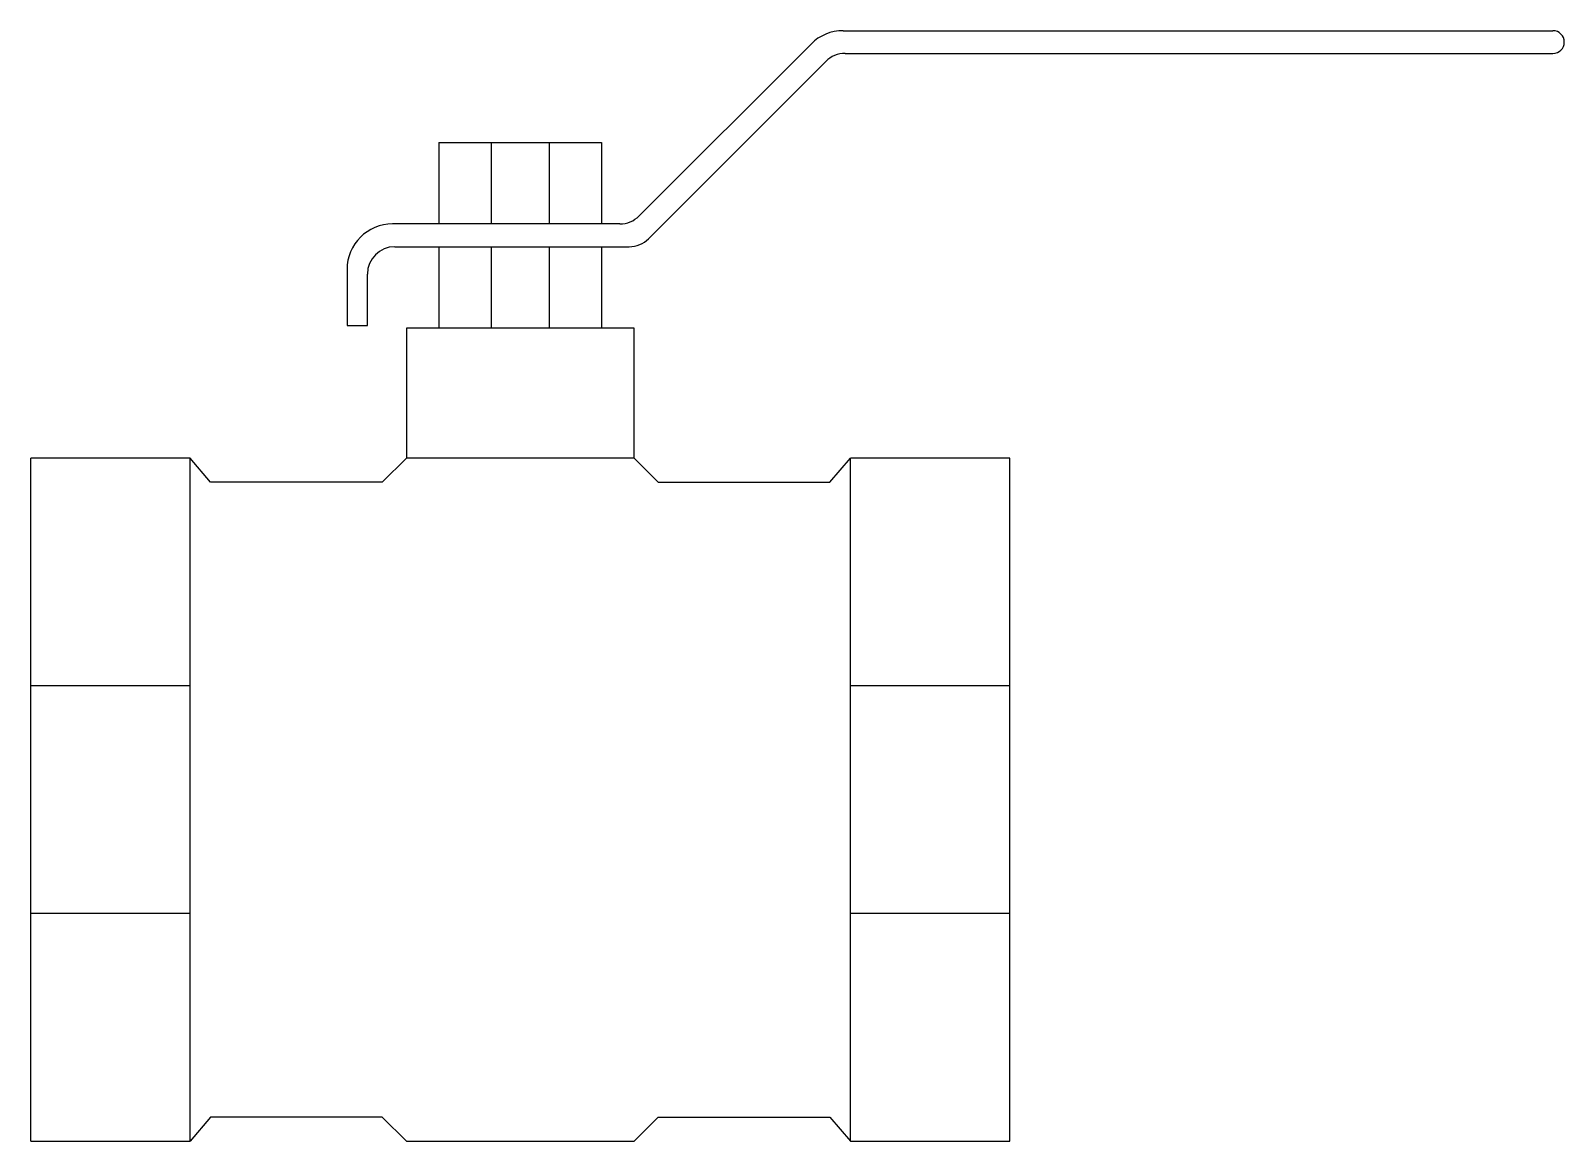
# Model space of a CAD drawing. Header units: millimetres. Extents: x 7929 to 8602, y 3834 to 4322.
import ezdxf

# ---------------------------------------------------------------- set-up
doc = ezdxf.new("R2010")
doc.units = ezdxf.units.MM
doc.header["$LTSCALE"] = 0.5
doc.layers.add('Contorno', color=3, linetype='Continuous')

msp = doc.modelspace()

# ---------------------------------------------------------------- linework, layer by layer
at = {"layer": 'Contorno'}
for p, q in [((8285.54, 4321.95), (8597.25, 4321.95)), ((8195.92, 4240.61), (8271.4, 4316.09)), ((8286.37, 4311.95), (8597.25, 4311.95)), ((8200.06, 4230.61), (8277.88, 4308.43)), ((8107.95, 4272.81), (8107.95, 4237.09)), ((8107.95, 4272.81), (8179.38, 4272.81)), ((8130.95, 4272.81), (8130.95, 4237.09)), ((8156.38, 4272.81), (8156.38, 4237.09)), ((8179.38, 4272.81), (8179.38, 4237.09)), ((8187.43, 4237.09), (8087.61, 4237.09)), ((8088.56, 4227.09), (8191.57, 4227.09)), ((8107.95, 4227.09), (8179.38, 4227.09)), ((8107.95, 4227.09), (8107.95, 4191.38)), ((8130.95, 4227.09), (8130.95, 4191.38)), ((8136.52, 4227.09), (8150.81, 4227.09)), ((8156.38, 4227.09), (8156.38, 4191.38)), ((8179.38, 4227.09), (8179.38, 4191.38)), ((8067.61, 4217.09), (8067.61, 4192.41)), ((8076.56, 4192.41), (8076.56, 4215.09)), ((8067.61, 4192.41), (8076.56, 4192.41)), ((8193.67, 4191.38), (8093.67, 4191.38)), ((8093.67, 4191.38), (8093.67, 4134.24)), ((8193.67, 4134.24), (8193.67, 4191.38)), ((7928.67, 3834.24), (7928.67, 4134.24)), ((7998.67, 4134.24), (7928.67, 4134.24)), ((7998.67, 3834.24), (7998.67, 4134.24)), ((8007.6, 4123.63), (7998.67, 4134.24)), ((8093.67, 4134.24), (8083.06, 4123.63)), ((8193.67, 4134.24), (8093.67, 4134.24)), ((8193.67, 4134.24), (8204.27, 4123.63)), ((8279.73, 4123.63), (8288.67, 4134.24)), ((8288.67, 3834.24), (8288.67, 4134.24)), ((8358.67, 4134.24), (8288.67, 4134.24)), ((8358.67, 3834.24), (8358.67, 4134.24)), ((8083.06, 4123.63), (8007.6, 4123.63)), ((8204.27, 4123.63), (8279.73, 4123.63)), ((7998.67, 4034.24), (7928.67, 4034.24)), ((8358.67, 4034.24), (8288.67, 4034.24)), ((7998.67, 3934.24), (7928.67, 3934.24)), ((8358.67, 3934.24), (8288.67, 3934.24)), ((8007.6, 3844.84), (7998.67, 3834.24)), ((8083.06, 3844.84), (8007.6, 3844.84)), ((8093.67, 3834.24), (8083.06, 3844.84)), ((8193.67, 3834.24), (8204.27, 3844.84)), ((8204.27, 3844.84), (8279.73, 3844.84)), ((8279.73, 3844.84), (8288.67, 3834.24)), ((7928.67, 3834.24), (7998.67, 3834.24)), ((8093.67, 3834.24), (8193.67, 3834.24)), ((8288.67, 3834.24), (8358.67, 3834.24))]:
    msp.add_line(p, q, dxfattribs=at)
for centre, radius, start, end in [((8285.54, 4301.95), 20, 90, 135), ((8597.25, 4316.95), 5, 270, 90), ((8286.37, 4299.95), 12, 90, 135), ((8087.61, 4217.09), 20, 90, 180), ((8187.43, 4249.09), 12, 270, 315), ((8191.57, 4239.09), 12, 270, 315), ((8088.56, 4215.09), 12, 90, 180)]:
    msp.add_arc(centre, radius, start, end, dxfattribs=at)

doc.saveas('drawing.dxf')
